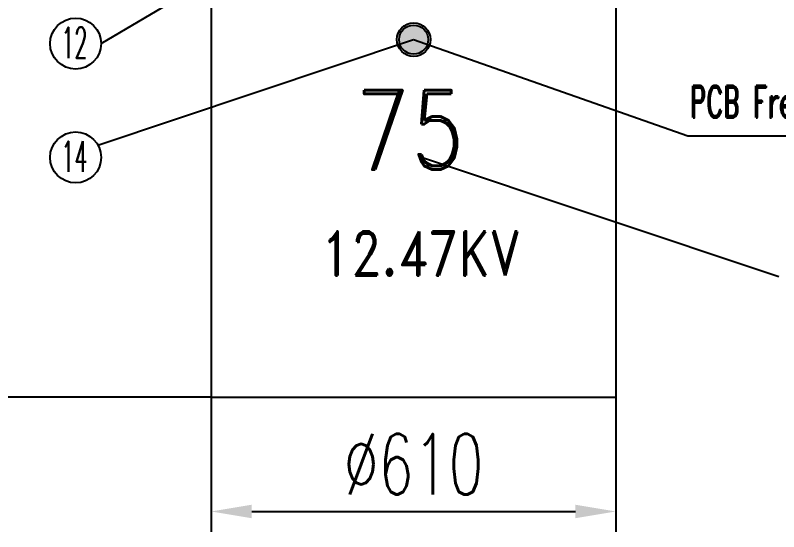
# Model space of a CAD drawing. Extents: x 4438 to 384502, y -178203 to -21188.
# Drawn here: x 381675 to 382241, y -173134 to -172752 of the extents above; entities that cross this region are included whole.
import ezdxf

# ---------------------------------------------------------------- set-up
doc = ezdxf.new("R2010")
doc.units = 0
doc.header["$LTSCALE"] = 8
doc.header["$MEASUREMENT"] = 0
doc.layers.get('0').update_dxf_attribs({"linetype": 'CONTINUOUS'})
doc.layers.get('DEFPOINTS').update_dxf_attribs({"linetype": 'CONTINUOUS'})
doc.layers.add('PL', color=5, linetype='CONTINUOUS')
doc.styles.add('DFT', font='simplex', dxfattribs={"width": 0.67, "bigfont": 'dft'})
doc.styles.get("Standard").update_dxf_attribs({"font": 'txt.shx', "width": 0.5, "bigfont": 'intecad.shx'})
doc.styles.add('数字与字母', font='romand.shx', dxfattribs={"width": 0.8, "bigfont": 'hztxt.shx'})
doc.dimstyles.new('INTE$0', dxfattribs={"dimscale": 5, "dimtxt": 4, "dimasz": 3, "dimexe": 3, "dimexo": 0, "dimgap": 1, "dimtad": 1, "dimdec": 3, "dimdsep": 46, "dimtxsty": 'DFT', "dimcen": 0, "dimclrd": 3, "dimclre": 3, "dimclrt": 6, "dimadec": 0, "dimazin": 0, "dimtfac": 1, "dimtdec": 3, "dimtix": 1, "dimtmove": 1, "dimatfit": 0, "dimfxl": 1, "dimtolj": 1, "dimtzin": 0, "dimarcsym": 0})

# ---------------------------------------------------------------- blocks, each defined once
blk = doc.blocks.new('*D18')
at = {"color": 3, "lineweight": -2, "transparency": 16777216}
for p, q in [((381820.31, -173034.6), (381820.31, -173134.17)), ((382119.95, -173034.6), (382119.95, -173134.17)), ((381850.31, -173119.17), (382089.95, -173119.17))]:
    blk.add_line(p, q, dxfattribs=at)
at = {"color": 3, "transparency": 16777216}
for points in [[(381850.31, -173114.17), (381850.31, -173124.17), (381820.31, -173119.17)], [(382089.95, -173114.17), (382089.95, -173124.17), (382119.95, -173119.17)]]:
    blk.add_solid(points, dxfattribs=at)
at = {"layer": 'DEFPOINTS', "color": 0, "transparency": 16777216}
for p in [(381820.31, -173034.6), (382119.95, -173034.6), (382119.95, -173119.17)]:
    blk.add_point(p, dxfattribs=at)
at = {"color": 6, "transparency": 16777216, "insert": (381970.13, -173084.17), "char_height": 45, "attachment_point": 5, "style": 'DFT'}
blk.add_mtext('\\A1;%%C610', dxfattribs=at)
blk = doc.blocks.new('*D19')
at = {"color": 3, "lineweight": -2, "transparency": 16777216}
for p, q in [((381859.58, -172322.17), (381582.87, -172322.17)), ((381597.87, -172352.17), (381597.87, -173004.6)), ((381820.31, -173034.6), (381582.87, -173034.6))]:
    blk.add_line(p, q, dxfattribs=at)
at = {"color": 3, "transparency": 16777216}
for points in [[(381592.87, -172352.17), (381602.87, -172352.17), (381597.87, -172322.17)], [(381592.87, -173004.6), (381602.87, -173004.6), (381597.87, -173034.6)]]:
    blk.add_solid(points, dxfattribs=at)
at = {"layer": 'DEFPOINTS', "color": 0, "transparency": 16777216}
for p in [(381859.58, -172322.17), (381597.87, -173034.6), (381820.31, -173034.6)]:
    blk.add_point(p, dxfattribs=at)
at = {"color": 6, "transparency": 16777216, "insert": (381562.87, -172678.38), "char_height": 45, "attachment_point": 5, "rotation": 90, "style": 'DFT'}
blk.add_mtext('\\A1;1230', dxfattribs=at)

msp = doc.modelspace()

# ---------------------------------------------------------------- hatches: boundary and pattern name
at = {"layer": 'PL', "ltscale": 0.5}
msp.add_hatch(color=7, dxfattribs=at).paths.add_polyline_path([(381980.983, -172769.604, 1), (381959.441, -172769.604, 1)])

# ---------------------------------------------------------------- linework, layer by layer
at = {"color": 1}
for p, q in [((381738.741, -172772.537), (381842.438, -172711.137)), ((381736.387, -172847.774), (381970.212, -172769.604)), ((381970.212, -172769.604), (382173.126, -172841.012)), ((382173.126, -172841.012), (382343.435, -172841.012)), ((382240.533, -172945.377), (381975.333, -172856.725))]:
    msp.add_line(p, q, dxfattribs=at)
for centre in [(381719.891, -172772.537), (381719.891, -172856.896)]:
    msp.add_circle(centre, 18.85, dxfattribs=at)
at = {"layer": 'PL', "color": 7, "ltscale": 0.5}
for p, q in [((382119.946, -172571.95), (382119.946, -173034.602)), ((381820.311, -172577.023), (381820.311, -173034.602)), ((381820.311, -173034.602), (382119.946, -173034.602))]:
    msp.add_line(p, q, dxfattribs=at)
for radius in [12.403, 10.771]:
    msp.add_circle((381970.212, -172769.604), radius, dxfattribs=at)

# ---------------------------------------------------------------- texts
at = {"color": 3, "linetype": 'Continuous', "char_height": 22.7777, "width": 18.22217, "attachment_point": 3, "line_spacing_factor": 0.9}
for s, insert in [('12', (381728.732, -172760.494)), ('14', (381728.732, -172844.853))]:
    msp.add_mtext(s, dxfattribs=dict(at, insert=insert))
at = {"layer": 'PL', "color": 7, "ltscale": 0.5, "style": '数字与字母'}
for s, height, width, p in [('PCB Free Sticker', 23.50082, 0.6, (382174.755, -172827.392)), ('75', 58.752, 0.8, (381927.602, -172865.84)), ('12.47KV', 32.64, 0.8, (381901.439, -172944.33))]:
    msp.add_text(s, height=height, dxfattribs=dict(at, width=width)).set_placement(p)

# ---------------------------------------------------------------- dimensions: what is measured, and where the dimension line sits
at = {"color": 1}
dim = msp.add_linear_dim(base=(381597.874, -173034.602), p1=(381859.577, -172322.168), p2=(381820.311, -173034.602), angle=90, text='1230', dimstyle='INTE$0', override={"dimtxt": 9, "dimasz": 6, "dimgap": 2.5, "dimdec": 2, "dimtdec": 2}, dxfattribs=at)
dim.commit()
dim.dimension.update_dxf_attribs({"geometry": '*D19', "text_midpoint": (381562.874, -172678.385)})
dim = msp.add_linear_dim(base=(382119.946, -173119.173), p1=(381820.311, -173034.602), p2=(382119.946, -173034.602), text='%%C610', dimstyle='INTE$0', override={"dimtxt": 9, "dimasz": 6, "dimgap": 2.5, "dimdec": 2, "dimtdec": 2}, dxfattribs=at)
dim.commit()
dim.dimension.update_dxf_attribs({"geometry": '*D18', "text_midpoint": (381970.128, -173084.173)})

doc.saveas('drawing.dxf')
